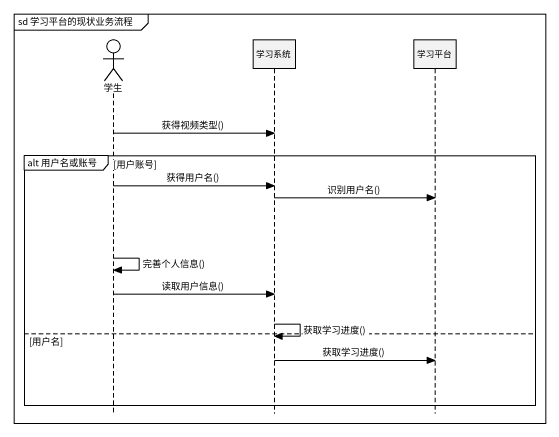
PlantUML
@startuml
mainframe sd 学习平台的现状业务流程
hide footbox
actor 学生
participant 学习系统
participant 学习平台

学生 -> 学习系统 : 获得视频类型()
group alt 用户名或账号 [用户账号]
  学生 -> 学习系统 : 获得用户名()
  学习系统 -> 学习平台 : 识别用户名()
  学生 -> 学生 : 完善个人信息()
  学生 -> 学习系统 : 读取用户信息()
  学习系统 -> 学习系统 : 获取学习进度()
else 用户名
  学习系统 -> 学习平台 : 获取学习进度()
end
@enduml
